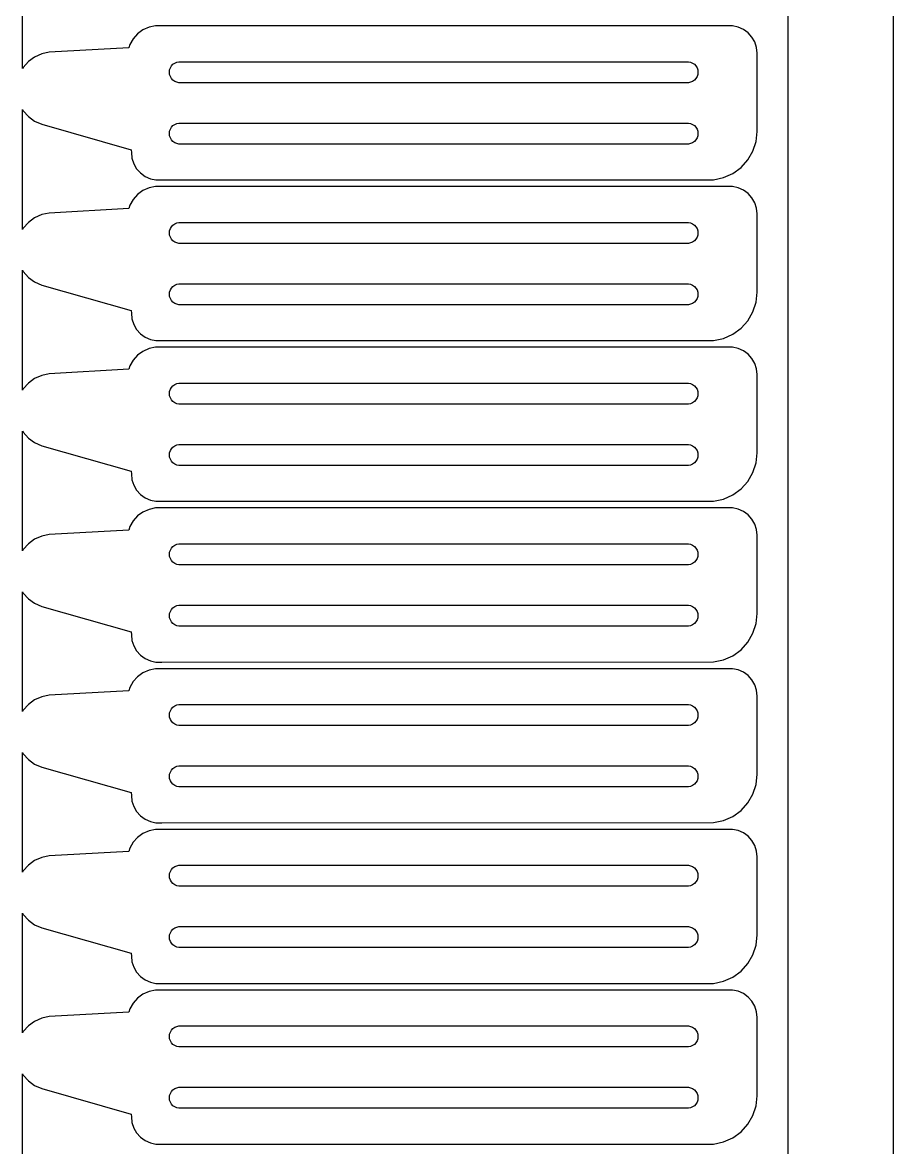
# Model space of a CAD drawing. Header units: metres. Extents: x 0 to 297, y 0 to 210.
# Drawn here: x 255.8 to 297, y 104.7 to 157.9 of the extents above; entities that cross this region are included whole.
import ezdxf

# ---------------------------------------------------------------- set-up
doc = ezdxf.new("R2010")
doc.units = ezdxf.units.M

msp = doc.modelspace()

# ---------------------------------------------------------------- linework, layer by layer
for p, q in [((297, 0), (297, 210)), ((292, 205), (292, 5)), ((255.8, 155.669), (255.8, 161.331)), ((261.5, 157.499), (261.246, 157.315)), ((261.786, 157.627), (261.5, 157.499)), ((262.093, 157.692), (261.786, 157.627)), ((289.386, 157.693), (262.093, 157.692)), ((289.652, 157.636), (289.386, 157.693)), ((289.9, 157.526), (289.652, 157.636)), ((290.12, 157.366), (289.9, 157.526)), ((261.036, 157.082), (260.88, 156.81)), ((261.246, 157.315), (261.036, 157.082)), ((290.302, 157.164), (290.12, 157.366)), ((290.438, 156.929), (290.302, 157.164)), ((257.067, 156.44), (256.709, 156.364)), ((260.828, 156.65), (257.067, 156.44)), ((260.88, 156.81), (260.828, 156.65)), ((290.522, 156.67), (290.438, 156.929)), ((290.55, 156.4), (290.522, 156.67)), ((256.079, 156.001), (255.834, 155.729)), ((256.375, 156.216), (256.079, 156.001)), ((256.709, 156.364), (256.375, 156.216)), ((262.915, 155.872), (263, 155.933)), ((263, 155.933), (263.095, 155.976)), ((263.095, 155.976), (263.198, 155.997)), ((263.198, 155.997), (287.302, 155.997)), ((287.302, 155.997), (287.405, 155.976)), ((287.405, 155.976), (287.5, 155.933)), ((287.5, 155.933), (287.585, 155.872)), ((290.55, 152.7), (290.55, 156.4)), ((255.834, 155.729), (255.8, 155.669)), ((262.75, 155.5), (262.761, 155.604)), ((262.761, 155.396), (262.75, 155.5)), ((262.761, 155.604), (262.793, 155.703)), ((262.793, 155.297), (262.761, 155.396)), ((262.793, 155.703), (262.845, 155.794)), ((262.845, 155.794), (262.915, 155.872)), ((287.585, 155.872), (287.655, 155.794)), ((287.655, 155.794), (287.707, 155.703)), ((287.707, 155.703), (287.739, 155.604)), ((287.739, 155.396), (287.707, 155.297)), ((287.739, 155.604), (287.75, 155.5)), ((287.75, 155.5), (287.739, 155.396)), ((262.845, 155.206), (262.793, 155.297)), ((262.915, 155.128), (262.845, 155.206)), ((263, 155.067), (262.915, 155.128)), ((263.095, 155.024), (263, 155.067)), ((263.198, 155.003), (263.095, 155.024)), ((287.302, 155.003), (263.198, 155.003)), ((287.405, 155.024), (287.302, 155.003)), ((287.5, 155.067), (287.405, 155.024)), ((287.585, 155.128), (287.5, 155.067)), ((287.655, 155.206), (287.585, 155.128)), ((287.707, 155.297), (287.655, 155.206)), ((255.8, 148.069), (255.8, 153.731)), ((255.8, 153.731), (255.834, 153.671)), ((255.834, 153.671), (256.079, 153.399)), ((256.079, 153.399), (256.375, 153.184)), ((256.375, 153.184), (256.709, 153.036)), ((256.709, 153.036), (260.944, 151.832)), ((262.75, 152.6), (262.761, 152.704)), ((262.761, 152.704), (262.793, 152.803)), ((262.793, 152.803), (262.845, 152.894)), ((262.845, 152.894), (262.915, 152.972)), ((262.915, 152.972), (263, 153.033)), ((263, 153.033), (263.095, 153.076)), ((263.095, 153.076), (263.198, 153.097)), ((263.198, 153.097), (287.302, 153.097)), ((287.302, 153.097), (287.405, 153.076)), ((287.405, 153.076), (287.5, 153.033)), ((287.5, 153.033), (287.585, 152.972)), ((287.585, 152.972), (287.655, 152.894)), ((287.655, 152.894), (287.707, 152.803)), ((287.707, 152.803), (287.739, 152.704)), ((287.739, 152.704), (287.75, 152.6)), ((290.5, 152.222), (290.55, 152.7)), ((262.761, 152.496), (262.75, 152.6)), ((262.793, 152.397), (262.761, 152.496)), ((262.845, 152.306), (262.793, 152.397)), ((262.915, 152.228), (262.845, 152.306)), ((263, 152.167), (262.915, 152.228)), ((263.095, 152.124), (263, 152.167)), ((287.5, 152.167), (287.405, 152.124)), ((287.585, 152.228), (287.5, 152.167)), ((287.655, 152.306), (287.585, 152.228)), ((287.707, 152.397), (287.655, 152.306)), ((287.739, 152.496), (287.707, 152.397)), ((287.75, 152.6), (287.739, 152.496)), ((290.351, 151.765), (290.5, 152.222)), ((260.944, 151.832), (260.95, 151.7)), ((260.95, 151.7), (260.978, 151.43)), ((263.198, 152.103), (263.095, 152.124)), ((287.302, 152.103), (263.198, 152.103)), ((287.405, 152.124), (287.302, 152.103)), ((290.111, 151.348), (290.351, 151.765)), ((260.978, 151.43), (261.062, 151.171)), ((261.062, 151.171), (261.198, 150.936)), ((289.789, 150.991), (290.111, 151.348)), ((261.198, 150.936), (261.38, 150.734)), ((261.38, 150.734), (261.6, 150.574)), ((261.6, 150.574), (261.848, 150.464)), ((288.961, 150.513), (289.4, 150.708)), ((289.4, 150.708), (289.789, 150.991)), ((261.786, 150.027), (261.5, 149.899)), ((262.093, 150.092), (261.786, 150.027)), ((261.848, 150.464), (262.114, 150.407)), ((289.386, 150.093), (262.093, 150.092)), ((262.114, 150.407), (262.386, 150.407)), ((262.386, 150.407), (288.49, 150.413)), ((288.49, 150.413), (288.961, 150.513)), ((289.652, 150.036), (289.386, 150.093)), ((289.9, 149.926), (289.652, 150.036)), ((261.246, 149.715), (261.036, 149.482)), ((261.5, 149.899), (261.246, 149.715)), ((290.12, 149.766), (289.9, 149.926)), ((290.302, 149.564), (290.12, 149.766)), ((290.438, 149.329), (290.302, 149.564)), ((260.828, 149.05), (257.067, 148.84)), ((260.88, 149.21), (260.828, 149.05)), ((261.036, 149.482), (260.88, 149.21)), ((290.522, 149.07), (290.438, 149.329)), ((290.55, 148.8), (290.522, 149.07)), ((256.375, 148.616), (256.079, 148.4)), ((256.709, 148.764), (256.375, 148.616)), ((257.067, 148.84), (256.709, 148.764)), ((290.55, 145.1), (290.55, 148.8)), ((255.834, 148.129), (255.8, 148.069)), ((256.079, 148.4), (255.834, 148.129)), ((262.75, 147.9), (262.761, 148.004)), ((262.761, 147.796), (262.75, 147.9)), ((262.761, 148.004), (262.793, 148.103)), ((262.793, 148.103), (262.845, 148.194)), ((262.845, 148.194), (262.915, 148.272)), ((262.915, 148.272), (263, 148.333)), ((263, 148.333), (263.095, 148.376)), ((263.095, 148.376), (263.198, 148.397)), ((263.198, 148.397), (287.302, 148.397)), ((287.302, 148.397), (287.405, 148.376)), ((287.405, 148.376), (287.5, 148.333)), ((287.5, 148.333), (287.585, 148.272)), ((287.585, 148.272), (287.655, 148.194)), ((287.655, 148.194), (287.707, 148.103)), ((287.707, 148.103), (287.739, 148.004)), ((287.739, 148.004), (287.75, 147.9)), ((287.75, 147.9), (287.739, 147.796)), ((262.793, 147.697), (262.761, 147.796)), ((262.845, 147.606), (262.793, 147.697)), ((262.915, 147.528), (262.845, 147.606)), ((263, 147.467), (262.915, 147.528)), ((263.095, 147.424), (263, 147.467)), ((263.198, 147.403), (263.095, 147.424)), ((287.302, 147.403), (263.198, 147.403)), ((287.405, 147.424), (287.302, 147.403)), ((287.5, 147.467), (287.405, 147.424)), ((287.585, 147.528), (287.5, 147.467)), ((287.655, 147.606), (287.585, 147.528)), ((287.707, 147.697), (287.655, 147.606)), ((287.739, 147.796), (287.707, 147.697)), ((255.8, 140.469), (255.8, 146.131)), ((255.8, 146.131), (255.834, 146.071)), ((255.834, 146.071), (256.079, 145.799)), ((256.079, 145.799), (256.375, 145.584)), ((256.375, 145.584), (256.709, 145.436)), ((256.709, 145.436), (260.944, 144.232)), ((262.793, 145.203), (262.845, 145.294)), ((262.845, 145.294), (262.915, 145.372)), ((262.915, 145.372), (263, 145.433)), ((263, 145.433), (263.095, 145.476)), ((263.095, 145.476), (263.198, 145.497)), ((263.198, 145.497), (287.302, 145.497)), ((287.302, 145.497), (287.405, 145.476)), ((287.405, 145.476), (287.5, 145.433)), ((287.5, 145.433), (287.585, 145.372)), ((287.585, 145.372), (287.655, 145.294)), ((287.655, 145.294), (287.707, 145.203)), ((262.75, 145), (262.761, 145.104)), ((262.761, 144.896), (262.75, 145)), ((262.761, 145.104), (262.793, 145.203)), ((262.793, 144.797), (262.761, 144.896)), ((262.845, 144.706), (262.793, 144.797)), ((262.915, 144.628), (262.845, 144.706)), ((287.655, 144.706), (287.585, 144.628)), ((287.707, 144.797), (287.655, 144.706)), ((287.707, 145.203), (287.739, 145.104)), ((287.739, 144.896), (287.707, 144.797)), ((287.739, 145.104), (287.75, 145)), ((287.75, 145), (287.739, 144.896)), ((290.5, 144.622), (290.55, 145.1)), ((260.944, 144.232), (260.95, 144.1)), ((263, 144.567), (262.915, 144.628)), ((263.095, 144.524), (263, 144.567)), ((263.198, 144.503), (263.095, 144.524)), ((287.302, 144.503), (263.198, 144.503)), ((287.405, 144.524), (287.302, 144.503)), ((287.5, 144.567), (287.405, 144.524)), ((287.585, 144.628), (287.5, 144.567)), ((290.351, 144.165), (290.5, 144.622)), ((260.95, 144.1), (260.978, 143.83)), ((260.978, 143.83), (261.062, 143.571)), ((289.789, 143.391), (290.111, 143.748)), ((290.111, 143.748), (290.351, 144.165)), ((261.062, 143.571), (261.198, 143.336)), ((261.198, 143.336), (261.38, 143.134)), ((261.38, 143.134), (261.6, 142.974)), ((289.4, 143.108), (289.789, 143.391)), ((261.6, 142.974), (261.848, 142.864)), ((261.848, 142.864), (262.114, 142.807)), ((262.114, 142.807), (262.386, 142.807)), ((262.386, 142.807), (288.49, 142.813)), ((288.49, 142.813), (288.961, 142.913)), ((288.961, 142.913), (289.4, 143.108)), ((261.246, 142.115), (261.036, 141.882)), ((261.5, 142.299), (261.246, 142.115)), ((261.786, 142.427), (261.5, 142.299)), ((262.093, 142.492), (261.786, 142.427)), ((289.386, 142.493), (262.093, 142.492)), ((289.652, 142.436), (289.386, 142.493)), ((289.9, 142.326), (289.652, 142.436)), ((290.12, 142.166), (289.9, 142.326)), ((290.302, 141.964), (290.12, 142.166)), ((260.88, 141.61), (260.828, 141.45)), ((261.036, 141.882), (260.88, 141.61)), ((290.438, 141.729), (290.302, 141.964)), ((290.522, 141.47), (290.438, 141.729)), ((256.375, 141.016), (256.079, 140.801)), ((256.709, 141.164), (256.375, 141.016)), ((257.067, 141.24), (256.709, 141.164)), ((260.828, 141.45), (257.067, 141.24)), ((290.55, 141.2), (290.522, 141.47)), ((290.55, 137.5), (290.55, 141.2)), ((255.834, 140.529), (255.8, 140.469)), ((256.079, 140.801), (255.834, 140.529)), ((262.761, 140.404), (262.793, 140.503)), ((262.793, 140.503), (262.845, 140.594)), ((262.845, 140.594), (262.915, 140.672)), ((262.915, 140.672), (263, 140.733)), ((263, 140.733), (263.095, 140.776)), ((263.095, 140.776), (263.198, 140.797)), ((263.198, 140.797), (287.302, 140.797)), ((287.302, 140.797), (287.405, 140.776)), ((287.405, 140.776), (287.5, 140.733)), ((287.5, 140.733), (287.585, 140.672)), ((287.585, 140.672), (287.655, 140.594)), ((287.655, 140.594), (287.707, 140.503)), ((287.707, 140.503), (287.739, 140.404)), ((262.75, 140.3), (262.761, 140.404)), ((262.761, 140.196), (262.75, 140.3)), ((262.793, 140.097), (262.761, 140.196)), ((262.845, 140.006), (262.793, 140.097)), ((262.915, 139.928), (262.845, 140.006)), ((263, 139.867), (262.915, 139.928)), ((287.585, 139.928), (287.5, 139.867)), ((287.655, 140.006), (287.585, 139.928)), ((287.707, 140.097), (287.655, 140.006)), ((287.739, 140.196), (287.707, 140.097)), ((287.739, 140.404), (287.75, 140.3)), ((287.75, 140.3), (287.739, 140.196)), ((263.095, 139.824), (263, 139.867)), ((263.198, 139.803), (263.095, 139.824)), ((287.302, 139.803), (263.198, 139.803)), ((287.405, 139.824), (287.302, 139.803)), ((287.5, 139.867), (287.405, 139.824)), ((255.8, 132.869), (255.8, 138.531)), ((255.8, 138.531), (255.834, 138.471)), ((255.834, 138.471), (256.079, 138.199)), ((256.079, 138.199), (256.375, 137.984)), ((256.375, 137.984), (256.709, 137.836)), ((256.709, 137.836), (260.944, 136.632)), ((262.915, 137.772), (263, 137.833)), ((263, 137.833), (263.095, 137.876)), ((263.095, 137.876), (263.198, 137.897)), ((263.198, 137.897), (287.302, 137.897)), ((287.302, 137.897), (287.405, 137.876)), ((287.405, 137.876), (287.5, 137.833)), ((287.5, 137.833), (287.585, 137.772)), ((262.75, 137.4), (262.761, 137.504)), ((262.761, 137.296), (262.75, 137.4)), ((262.761, 137.504), (262.793, 137.603)), ((262.793, 137.197), (262.761, 137.296)), ((262.793, 137.603), (262.845, 137.694)), ((262.845, 137.694), (262.915, 137.772)), ((287.585, 137.772), (287.655, 137.694)), ((287.655, 137.694), (287.707, 137.603)), ((287.707, 137.603), (287.739, 137.504)), ((287.739, 137.296), (287.707, 137.197)), ((287.739, 137.504), (287.75, 137.4)), ((287.75, 137.4), (287.739, 137.296)), ((290.5, 137.022), (290.55, 137.5)), ((262.845, 137.106), (262.793, 137.197)), ((262.915, 137.028), (262.845, 137.106)), ((263, 136.967), (262.915, 137.028)), ((263.095, 136.924), (263, 136.967)), ((263.198, 136.903), (263.095, 136.924)), ((287.302, 136.903), (263.198, 136.903)), ((287.405, 136.924), (287.302, 136.903)), ((287.5, 136.967), (287.405, 136.924)), ((287.585, 137.028), (287.5, 136.967)), ((287.655, 137.106), (287.585, 137.028)), ((287.707, 137.197), (287.655, 137.106)), ((290.351, 136.564), (290.5, 137.022)), ((260.944, 136.632), (260.95, 136.5)), ((260.95, 136.5), (260.978, 136.23)), ((260.978, 136.23), (261.062, 135.971)), ((290.111, 136.148), (290.351, 136.564)), ((261.062, 135.971), (261.198, 135.736)), ((261.198, 135.736), (261.38, 135.534)), ((289.4, 135.508), (289.789, 135.791)), ((289.789, 135.791), (290.111, 136.148)), ((261.38, 135.534), (261.6, 135.374)), ((261.6, 135.374), (261.848, 135.264)), ((261.848, 135.264), (262.114, 135.207)), ((262.114, 135.207), (262.386, 135.207)), ((262.386, 135.207), (288.49, 135.213)), ((288.49, 135.213), (288.961, 135.313)), ((288.961, 135.313), (289.4, 135.508)), ((261.5, 134.699), (261.246, 134.515)), ((261.786, 134.827), (261.5, 134.699)), ((262.093, 134.892), (261.786, 134.827)), ((289.386, 134.893), (262.093, 134.892)), ((289.652, 134.836), (289.386, 134.893)), ((289.9, 134.726), (289.652, 134.836)), ((290.12, 134.566), (289.9, 134.726)), ((261.036, 134.282), (260.88, 134.01)), ((261.246, 134.515), (261.036, 134.282)), ((290.302, 134.364), (290.12, 134.566)), ((290.438, 134.129), (290.302, 134.364)), ((290.522, 133.87), (290.438, 134.129)), ((256.709, 133.564), (256.375, 133.416)), ((257.067, 133.64), (256.709, 133.564)), ((260.828, 133.85), (257.067, 133.64)), ((260.88, 134.01), (260.828, 133.85)), ((290.55, 133.6), (290.522, 133.87)), ((290.55, 129.9), (290.55, 133.6)), ((256.079, 133.201), (255.834, 132.929)), ((256.375, 133.416), (256.079, 133.201)), ((262.845, 132.994), (262.915, 133.072)), ((262.915, 133.072), (263, 133.133)), ((263, 133.133), (263.095, 133.176)), ((263.095, 133.176), (263.198, 133.197)), ((263.198, 133.197), (287.302, 133.197)), ((287.302, 133.197), (287.405, 133.176)), ((287.405, 133.176), (287.5, 133.133)), ((287.5, 133.133), (287.585, 133.072)), ((287.585, 133.072), (287.655, 132.994)), ((255.834, 132.929), (255.8, 132.869)), ((262.75, 132.7), (262.761, 132.804)), ((262.761, 132.596), (262.75, 132.7)), ((262.761, 132.804), (262.793, 132.903)), ((262.793, 132.497), (262.761, 132.596)), ((262.793, 132.903), (262.845, 132.994)), ((262.845, 132.406), (262.793, 132.497)), ((287.655, 132.994), (287.707, 132.903)), ((287.707, 132.497), (287.655, 132.406)), ((287.707, 132.903), (287.739, 132.804)), ((287.739, 132.596), (287.707, 132.497)), ((287.739, 132.804), (287.75, 132.7)), ((287.75, 132.7), (287.739, 132.596)), ((262.915, 132.328), (262.845, 132.406)), ((263, 132.267), (262.915, 132.328)), ((263.095, 132.224), (263, 132.267)), ((263.198, 132.203), (263.095, 132.224)), ((287.302, 132.203), (263.198, 132.203)), ((287.405, 132.224), (287.302, 132.203)), ((287.5, 132.267), (287.405, 132.224)), ((287.585, 132.328), (287.5, 132.267)), ((287.655, 132.406), (287.585, 132.328)), ((255.8, 125.269), (255.8, 130.931)), ((255.8, 130.931), (255.834, 130.871)), ((255.834, 130.871), (256.079, 130.6)), ((256.079, 130.6), (256.375, 130.384)), ((256.375, 130.384), (256.709, 130.236)), ((256.709, 130.236), (260.944, 129.032)), ((262.75, 129.8), (262.761, 129.904)), ((262.761, 129.904), (262.793, 130.003)), ((262.793, 130.003), (262.845, 130.094)), ((262.845, 130.094), (262.915, 130.172)), ((262.915, 130.172), (263, 130.233)), ((263, 130.233), (263.095, 130.276)), ((263.095, 130.276), (263.198, 130.297)), ((263.198, 130.297), (287.302, 130.297)), ((287.302, 130.297), (287.405, 130.276)), ((287.405, 130.276), (287.5, 130.233)), ((287.5, 130.233), (287.585, 130.172)), ((287.585, 130.172), (287.655, 130.094)), ((287.655, 130.094), (287.707, 130.003)), ((287.707, 130.003), (287.739, 129.904)), ((287.739, 129.904), (287.75, 129.8)), ((290.5, 129.422), (290.55, 129.9)), ((262.761, 129.696), (262.75, 129.8)), ((262.793, 129.597), (262.761, 129.696)), ((262.845, 129.506), (262.793, 129.597)), ((262.915, 129.428), (262.845, 129.506)), ((263, 129.367), (262.915, 129.428)), ((263.095, 129.324), (263, 129.367)), ((263.198, 129.303), (263.095, 129.324)), ((287.302, 129.303), (263.198, 129.303)), ((287.405, 129.324), (287.302, 129.303)), ((287.5, 129.367), (287.405, 129.324)), ((287.585, 129.428), (287.5, 129.367)), ((287.655, 129.506), (287.585, 129.428)), ((287.707, 129.597), (287.655, 129.506)), ((287.739, 129.696), (287.707, 129.597)), ((287.75, 129.8), (287.739, 129.696)), ((290.351, 128.965), (290.5, 129.422)), ((260.944, 129.032), (260.95, 128.9)), ((260.95, 128.9), (260.978, 128.63)), ((290.111, 128.548), (290.351, 128.965)), ((260.978, 128.63), (261.062, 128.371)), ((261.062, 128.371), (261.198, 128.136)), ((289.789, 128.191), (290.111, 128.548)), ((261.198, 128.136), (261.38, 127.934)), ((261.38, 127.934), (261.6, 127.774)), ((261.6, 127.774), (261.848, 127.664)), ((288.49, 127.613), (288.961, 127.713)), ((288.961, 127.713), (289.4, 127.908)), ((289.4, 127.908), (289.789, 128.191)), ((261.786, 127.227), (261.5, 127.099)), ((262.093, 127.292), (261.786, 127.227)), ((261.848, 127.664), (262.114, 127.607)), ((289.386, 127.293), (262.093, 127.292)), ((262.114, 127.607), (262.386, 127.607)), ((262.386, 127.607), (288.49, 127.613)), ((289.652, 127.236), (289.386, 127.293)), ((289.9, 127.126), (289.652, 127.236)), ((261.036, 126.682), (260.88, 126.41)), ((261.246, 126.915), (261.036, 126.682)), ((261.5, 127.099), (261.246, 126.915)), ((290.12, 126.966), (289.9, 127.126)), ((290.302, 126.764), (290.12, 126.966)), ((290.438, 126.529), (290.302, 126.764)), ((260.828, 126.25), (257.067, 126.04)), ((260.88, 126.41), (260.828, 126.25)), ((290.522, 126.27), (290.438, 126.529)), ((290.55, 126), (290.522, 126.27)), ((256.079, 125.6), (255.834, 125.329)), ((256.375, 125.816), (256.079, 125.6)), ((256.709, 125.964), (256.375, 125.816)), ((257.067, 126.04), (256.709, 125.964)), ((263, 125.533), (263.095, 125.576)), ((263.095, 125.576), (263.198, 125.597)), ((263.198, 125.597), (287.302, 125.597)), ((287.302, 125.597), (287.405, 125.576)), ((287.405, 125.576), (287.5, 125.533)), ((290.55, 122.3), (290.55, 126)), ((255.834, 125.329), (255.8, 125.269)), ((262.75, 125.1), (262.761, 125.204)), ((262.761, 124.996), (262.75, 125.1)), ((262.761, 125.204), (262.793, 125.303)), ((262.793, 125.303), (262.845, 125.394)), ((262.845, 125.394), (262.915, 125.472)), ((262.915, 125.472), (263, 125.533)), ((287.5, 125.533), (287.585, 125.472)), ((287.585, 125.472), (287.655, 125.394)), ((287.655, 125.394), (287.707, 125.303)), ((287.707, 125.303), (287.739, 125.204)), ((287.739, 125.204), (287.75, 125.1)), ((287.75, 125.1), (287.739, 124.996)), ((262.793, 124.897), (262.761, 124.996)), ((262.845, 124.806), (262.793, 124.897)), ((262.915, 124.728), (262.845, 124.806)), ((263, 124.667), (262.915, 124.728)), ((263.095, 124.624), (263, 124.667)), ((263.198, 124.603), (263.095, 124.624)), ((287.302, 124.603), (263.198, 124.603)), ((287.405, 124.624), (287.302, 124.603)), ((287.5, 124.667), (287.405, 124.624)), ((287.585, 124.728), (287.5, 124.667)), ((287.655, 124.806), (287.585, 124.728)), ((287.707, 124.897), (287.655, 124.806)), ((287.739, 124.996), (287.707, 124.897)), ((255.8, 117.669), (255.8, 123.331)), ((255.8, 123.331), (255.834, 123.271)), ((255.834, 123.271), (256.079, 122.999)), ((256.079, 122.999), (256.375, 122.784)), ((256.375, 122.784), (256.709, 122.636)), ((256.709, 122.636), (260.944, 121.432)), ((262.761, 122.304), (262.793, 122.403)), ((262.793, 122.403), (262.845, 122.494)), ((262.845, 122.494), (262.915, 122.572)), ((262.915, 122.572), (263, 122.633)), ((263, 122.633), (263.095, 122.676)), ((263.095, 122.676), (263.198, 122.697)), ((263.198, 122.697), (287.302, 122.697)), ((287.302, 122.697), (287.405, 122.676)), ((287.405, 122.676), (287.5, 122.633)), ((287.5, 122.633), (287.585, 122.572)), ((287.585, 122.572), (287.655, 122.494)), ((287.655, 122.494), (287.707, 122.403)), ((287.707, 122.403), (287.739, 122.304)), ((262.75, 122.2), (262.761, 122.304)), ((262.761, 122.096), (262.75, 122.2)), ((262.793, 121.997), (262.761, 122.096)), ((262.845, 121.906), (262.793, 121.997)), ((262.915, 121.828), (262.845, 121.906)), ((287.655, 121.906), (287.585, 121.828)), ((287.707, 121.997), (287.655, 121.906)), ((287.739, 122.096), (287.707, 121.997)), ((287.739, 122.304), (287.75, 122.2)), ((287.75, 122.2), (287.739, 122.096)), ((290.5, 121.822), (290.55, 122.3)), ((260.944, 121.432), (260.95, 121.3)), ((260.95, 121.3), (260.978, 121.03)), ((263, 121.767), (262.915, 121.828)), ((263.095, 121.724), (263, 121.767)), ((263.198, 121.703), (263.095, 121.724)), ((287.302, 121.703), (263.198, 121.703)), ((287.405, 121.724), (287.302, 121.703)), ((287.5, 121.767), (287.405, 121.724)), ((287.585, 121.828), (287.5, 121.767)), ((290.111, 120.948), (290.351, 121.365)), ((290.351, 121.365), (290.5, 121.822)), ((260.978, 121.03), (261.062, 120.771)), ((261.062, 120.771), (261.198, 120.536)), ((289.789, 120.591), (290.111, 120.948)), ((261.198, 120.536), (261.38, 120.334)), ((261.38, 120.334), (261.6, 120.174)), ((288.961, 120.113), (289.4, 120.308)), ((289.4, 120.308), (289.789, 120.591)), ((261.6, 120.174), (261.848, 120.064)), ((261.848, 120.064), (262.114, 120.007)), ((262.114, 120.007), (262.386, 120.007)), ((262.386, 120.007), (288.49, 120.013)), ((288.49, 120.013), (288.961, 120.113)), ((261.246, 119.315), (261.036, 119.082)), ((261.5, 119.499), (261.246, 119.315)), ((261.786, 119.627), (261.5, 119.499)), ((262.093, 119.692), (261.786, 119.627)), ((289.386, 119.693), (262.093, 119.692)), ((289.652, 119.636), (289.386, 119.693)), ((289.9, 119.526), (289.652, 119.636)), ((290.12, 119.366), (289.9, 119.526)), ((290.302, 119.164), (290.12, 119.366)), ((260.828, 118.65), (257.067, 118.44)), ((260.88, 118.81), (260.828, 118.65)), ((261.036, 119.082), (260.88, 118.81)), ((290.438, 118.929), (290.302, 119.164)), ((290.522, 118.67), (290.438, 118.929)), ((290.55, 118.4), (290.522, 118.67)), ((256.375, 118.216), (256.079, 118.001)), ((256.709, 118.364), (256.375, 118.216)), ((257.067, 118.44), (256.709, 118.364)), ((290.55, 114.7), (290.55, 118.4)), ((255.834, 117.729), (255.8, 117.669)), ((256.079, 118.001), (255.834, 117.729)), ((262.75, 117.5), (262.761, 117.604)), ((262.761, 117.604), (262.793, 117.703)), ((262.793, 117.703), (262.845, 117.794)), ((262.845, 117.794), (262.915, 117.872)), ((262.915, 117.872), (263, 117.933)), ((263, 117.933), (263.095, 117.976)), ((263.095, 117.976), (263.198, 117.997)), ((263.198, 117.997), (287.302, 117.997)), ((287.302, 117.997), (287.405, 117.976)), ((287.405, 117.976), (287.5, 117.933)), ((287.5, 117.933), (287.585, 117.872)), ((287.585, 117.872), (287.655, 117.794)), ((287.655, 117.794), (287.707, 117.703)), ((287.707, 117.703), (287.739, 117.604)), ((287.739, 117.604), (287.75, 117.5)), ((262.761, 117.396), (262.75, 117.5)), ((262.793, 117.297), (262.761, 117.396)), ((262.845, 117.206), (262.793, 117.297)), ((262.915, 117.128), (262.845, 117.206)), ((263, 117.067), (262.915, 117.128)), ((263.095, 117.024), (263, 117.067)), ((287.5, 117.067), (287.405, 117.024)), ((287.585, 117.128), (287.5, 117.067)), ((287.655, 117.206), (287.585, 117.128)), ((287.707, 117.297), (287.655, 117.206)), ((287.739, 117.396), (287.707, 117.297)), ((287.75, 117.5), (287.739, 117.396)), ((263.198, 117.003), (263.095, 117.024)), ((287.302, 117.003), (263.198, 117.003)), ((287.405, 117.024), (287.302, 117.003)), ((255.8, 110.069), (255.8, 115.731)), ((255.8, 115.731), (255.834, 115.671)), ((255.834, 115.671), (256.079, 115.399)), ((256.079, 115.399), (256.375, 115.184)), ((256.375, 115.184), (256.709, 115.036)), ((256.709, 115.036), (260.944, 113.832)), ((262.845, 114.894), (262.915, 114.972)), ((262.915, 114.972), (263, 115.033)), ((263, 115.033), (263.095, 115.076)), ((263.095, 115.076), (263.198, 115.097)), ((263.198, 115.097), (287.302, 115.097)), ((287.302, 115.097), (287.405, 115.076)), ((287.405, 115.076), (287.5, 115.033)), ((287.5, 115.033), (287.585, 114.972)), ((287.585, 114.972), (287.655, 114.894)), ((262.75, 114.6), (262.761, 114.704)), ((262.761, 114.496), (262.75, 114.6)), ((262.761, 114.704), (262.793, 114.803)), ((262.793, 114.397), (262.761, 114.496)), ((262.793, 114.803), (262.845, 114.894)), ((262.845, 114.306), (262.793, 114.397)), ((287.655, 114.894), (287.707, 114.803)), ((287.707, 114.397), (287.655, 114.306)), ((287.707, 114.803), (287.739, 114.704)), ((287.739, 114.496), (287.707, 114.397)), ((287.739, 114.704), (287.75, 114.6)), ((287.75, 114.6), (287.739, 114.496)), ((290.5, 114.222), (290.55, 114.7)), ((262.915, 114.228), (262.845, 114.306)), ((263, 114.167), (262.915, 114.228)), ((263.095, 114.124), (263, 114.167)), ((263.198, 114.103), (263.095, 114.124)), ((287.302, 114.103), (263.198, 114.103)), ((287.405, 114.124), (287.302, 114.103)), ((287.5, 114.167), (287.405, 114.124)), ((287.585, 114.228), (287.5, 114.167)), ((287.655, 114.306), (287.585, 114.228)), ((290.351, 113.764), (290.5, 114.222)), ((260.944, 113.832), (260.95, 113.7)), ((260.95, 113.7), (260.978, 113.43)), ((260.978, 113.43), (261.062, 113.171)), ((289.789, 112.991), (290.111, 113.348)), ((290.111, 113.348), (290.351, 113.764)), ((261.062, 113.171), (261.198, 112.936)), ((261.198, 112.936), (261.38, 112.734)), ((289.4, 112.708), (289.789, 112.991)), ((261.38, 112.734), (261.6, 112.574)), ((261.6, 112.574), (261.848, 112.464)), ((261.848, 112.464), (262.114, 112.407)), ((262.114, 112.407), (262.386, 112.407)), ((262.386, 112.407), (288.49, 112.413)), ((288.49, 112.413), (288.961, 112.513)), ((288.961, 112.513), (289.4, 112.708)), ((261.5, 111.899), (261.246, 111.715)), ((261.786, 112.027), (261.5, 111.899)), ((262.093, 112.092), (261.786, 112.027)), ((289.386, 112.093), (262.093, 112.092)), ((289.652, 112.036), (289.386, 112.093)), ((289.9, 111.926), (289.652, 112.036)), ((290.12, 111.766), (289.9, 111.926)), ((290.302, 111.564), (290.12, 111.766)), ((260.88, 111.21), (260.828, 111.05)), ((261.036, 111.482), (260.88, 111.21)), ((261.246, 111.715), (261.036, 111.482)), ((290.438, 111.329), (290.302, 111.564)), ((290.522, 111.07), (290.438, 111.329)), ((256.709, 110.764), (256.375, 110.616)), ((257.067, 110.84), (256.709, 110.764)), ((260.828, 111.05), (257.067, 110.84)), ((290.55, 110.8), (290.522, 111.07)), ((290.55, 107.1), (290.55, 110.8)), ((255.834, 110.129), (255.8, 110.069)), ((256.079, 110.4), (255.834, 110.129)), ((256.375, 110.616), (256.079, 110.4)), ((262.793, 110.103), (262.845, 110.194)), ((262.845, 110.194), (262.915, 110.272)), ((262.915, 110.272), (263, 110.333)), ((263, 110.333), (263.095, 110.376)), ((263.095, 110.376), (263.198, 110.397)), ((263.198, 110.397), (287.302, 110.397)), ((287.302, 110.397), (287.405, 110.376)), ((287.405, 110.376), (287.5, 110.333)), ((287.5, 110.333), (287.585, 110.272)), ((287.585, 110.272), (287.655, 110.194)), ((287.655, 110.194), (287.707, 110.103)), ((262.75, 109.9), (262.761, 110.004)), ((262.761, 109.796), (262.75, 109.9)), ((262.761, 110.004), (262.793, 110.103)), ((262.793, 109.697), (262.761, 109.796)), ((262.845, 109.606), (262.793, 109.697)), ((262.915, 109.528), (262.845, 109.606)), ((287.655, 109.606), (287.585, 109.528)), ((287.707, 109.697), (287.655, 109.606)), ((287.707, 110.103), (287.739, 110.004)), ((287.739, 109.796), (287.707, 109.697)), ((287.739, 110.004), (287.75, 109.9)), ((287.75, 109.9), (287.739, 109.796)), ((263, 109.467), (262.915, 109.528)), ((263.095, 109.424), (263, 109.467)), ((263.198, 109.403), (263.095, 109.424)), ((287.302, 109.403), (263.198, 109.403)), ((287.405, 109.424), (287.302, 109.403)), ((287.5, 109.467), (287.405, 109.424)), ((287.585, 109.528), (287.5, 109.467)), ((255.8, 102.469), (255.8, 108.131)), ((255.8, 108.131), (255.834, 108.071)), ((255.834, 108.071), (256.079, 107.799)), ((256.079, 107.799), (256.375, 107.584)), ((256.375, 107.584), (256.709, 107.436)), ((263, 107.433), (263.095, 107.476)), ((263.095, 107.476), (263.198, 107.497)), ((263.198, 107.497), (287.302, 107.497)), ((287.302, 107.497), (287.405, 107.476)), ((287.405, 107.476), (287.5, 107.433)), ((256.709, 107.436), (260.944, 106.232)), ((262.75, 107), (262.761, 107.104)), ((262.761, 106.896), (262.75, 107)), ((262.761, 107.104), (262.793, 107.203)), ((262.793, 107.203), (262.845, 107.294)), ((262.845, 107.294), (262.915, 107.372)), ((262.915, 107.372), (263, 107.433)), ((287.5, 107.433), (287.585, 107.372)), ((287.585, 107.372), (287.655, 107.294)), ((287.655, 107.294), (287.707, 107.203)), ((287.707, 107.203), (287.739, 107.104)), ((287.739, 107.104), (287.75, 107)), ((287.75, 107), (287.739, 106.896)), ((290.5, 106.622), (290.55, 107.1)), ((262.793, 106.797), (262.761, 106.896)), ((262.845, 106.706), (262.793, 106.797)), ((262.915, 106.628), (262.845, 106.706)), ((263, 106.567), (262.915, 106.628)), ((263.095, 106.524), (263, 106.567)), ((263.198, 106.503), (263.095, 106.524)), ((287.302, 106.503), (263.198, 106.503)), ((287.405, 106.524), (287.302, 106.503)), ((287.5, 106.567), (287.405, 106.524)), ((287.585, 106.628), (287.5, 106.567)), ((287.655, 106.706), (287.585, 106.628)), ((287.707, 106.797), (287.655, 106.706)), ((287.739, 106.896), (287.707, 106.797)), ((290.351, 106.165), (290.5, 106.622)), ((260.944, 106.232), (260.95, 106.1)), ((260.95, 106.1), (260.978, 105.83)), ((290.111, 105.748), (290.351, 106.165)), ((260.978, 105.83), (261.062, 105.571)), ((261.062, 105.571), (261.198, 105.336)), ((289.4, 105.108), (289.789, 105.391)), ((289.789, 105.391), (290.111, 105.748)), ((261.198, 105.336), (261.38, 105.134)), ((261.38, 105.134), (261.6, 104.974)), ((261.6, 104.974), (261.848, 104.864)), ((261.848, 104.864), (262.114, 104.807)), ((262.114, 104.807), (262.386, 104.807)), ((262.386, 104.807), (288.49, 104.813)), ((288.49, 104.813), (288.961, 104.913)), ((288.961, 104.913), (289.4, 105.108))]:
    msp.add_line(p, q)

doc.saveas('drawing.dxf')
